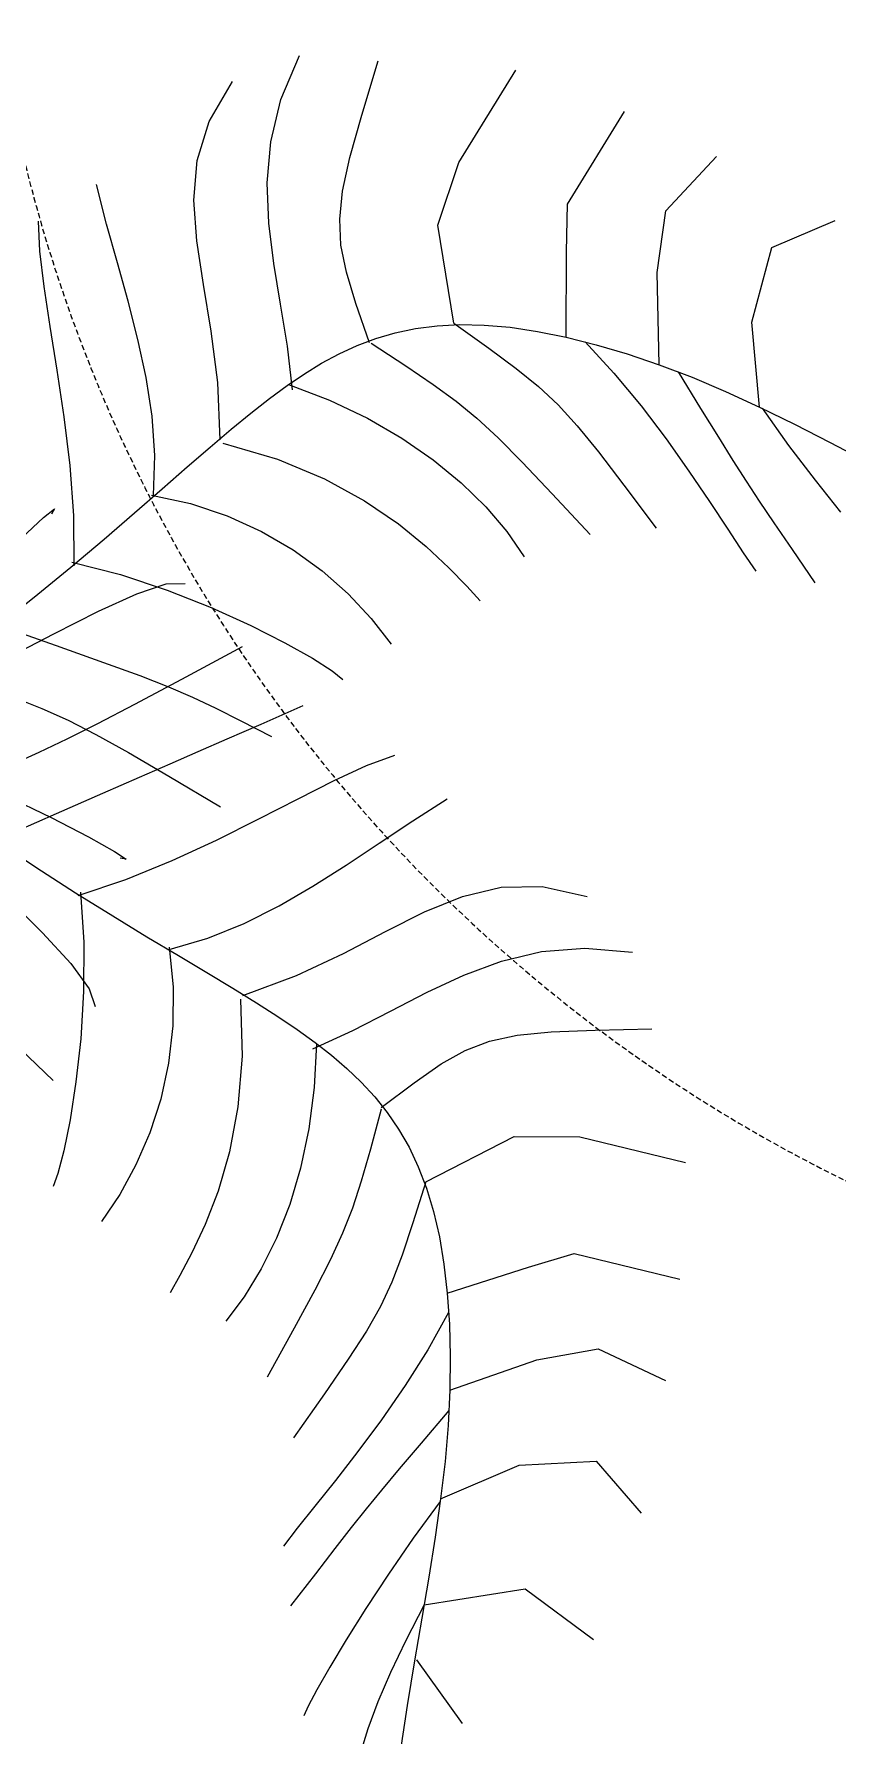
# Model space of a CAD drawing. Header units: millimetres. Extents: x -1030105 to 906887, y -616134 to 1220667.
# Drawn here: x -97559 to -97089, y 530314 to 531306 of the extents above; entities that cross this region are included whole.
import ezdxf

# ---------------------------------------------------------------- set-up
doc = ezdxf.new("R2010")
doc.units = ezdxf.units.MM
doc.header["$MEASUREMENT"] = 0
doc.linetypes.add('DASH', pattern=[0.35, 0.25, -0.1])
doc.linetypes.add('HIDDEN', pattern=[9.525, 6.35, -3.175])
for name, color, linetype in [('A-Furniture', 143, 'Continuous'), ('A-Stair', 3, 'Continuous'), ('A-Tree', 98, 'Continuous')]:
    doc.layers.add(name, color=color, linetype=linetype)

# ---------------------------------------------------------------- blocks, each defined once
blk = doc.blocks.new('FUR')
at = {"layer": 'A-Furniture', "color": 8, "linetype": 'DASH', "ltscale": 50}
blk.add_open_spline([(-56447.04, -6097.05), (-55194.81, -4879.43), (-50278.88, -2284.57), (-42421.48, -5454.8), (-32732.45, -11254.03), (-23301.95, -9202.03), (-18023.95, -504.53), (-16595.45, 8921.47), (-19600.32, 15918.28), (-21321.18, 18705.6), (-21789.72, 19344.96)], degree=3, knots=[32574.726206, 32574.726206, 32574.726206, 32574.726206, 37697.741245, 48060.131859, 55585.251958, 69452.989742, 76151.422264, 84447.837047, 94470.773244, 98031.734889, 98031.734889, 98031.734889, 98031.734889], dxfattribs=at)
blk = doc.blocks.new('CAY8')
at = {"color": 0, "linetype": 'ByBlock'}
for p, q in [((-580.17, 453.55), (-571.53, 468.72)), ((-589.43, 438.98), (-596.9, 467.08)), ((-563.36, 456.44), (-557.34, 464.08)), ((-636.57, 428.62), (-653.56, 455.29)), ((-570.42, 448.43), (-563.36, 456.44)), ((-588.61, 439.06), (-580.17, 453.55)), ((-578.67, 439.91), (-570.42, 448.43)), ((-545.65, 440.69), (-542.85, 443.44)), ((-596.79, 425.17), (-588.61, 439.06)), ((-588.27, 430.76), (-578.67, 439.91)), ((-550.89, 436.1), (-545.65, 440.69)), ((-599.34, 420.83), (-588.27, 430.76)), ((-567.65, 422.63), (-558.32, 429.97)), ((-558.32, 429.97), (-550.89, 436.1)), ((-599.34, 420.83), (-636.57, 428.62)), ((-604.64, 411.79), (-596.79, 425.17)), ((-678.07, 393.78), (-686.88, 417.78)), ((-578.61, 414.36), (-567.65, 422.63)), ((-612.09, 398.83), (-604.64, 411.79)), ((-590.94, 405.48), (-578.61, 414.36)), ((-604.35, 396.3), (-590.94, 405.48)), ((-619.08, 386.22), (-612.09, 398.83)), ((-565.66, 395.62), (-552.83, 403.51)), ((-650.77, 384.91), (-678.07, 393.78)), ((-618.58, 387.12), (-604.35, 396.3)), ((-575.82, 389.41), (-565.66, 395.62)), ((-619.08, 386.22), (-650.77, 384.91)), ((-625.54, 373.86), (-619.08, 386.22)), ((-584.25, 384.33), (-575.82, 389.41)), ((-599.72, 375.35), (-591.9, 379.82)), ((-591.9, 379.82), (-584.25, 384.33)), ((-565.38, 377.42), (-558.25, 381.82)), ((-693.68, 355.05), (-712.89, 374.89)), ((-631.4, 361.69), (-625.54, 373.86)), ((-608.65, 370.35), (-599.72, 375.35)), ((-574.42, 372.1), (-565.38, 377.42)), ((-619.64, 364.29), (-608.65, 370.35)), ((-584.97, 365.88), (-574.42, 372.1)), ((-636.65, 349.74), (-631.4, 361.69)), ((-633.64, 356.6), (-619.64, 364.29)), ((-596.63, 358.8), (-584.97, 365.88)), ((-670.95, 350.68), (-693.68, 355.05)), ((-609.01, 350.91), (-596.63, 358.8)), ((-636.65, 349.74), (-670.95, 350.68)), ((-641.28, 338.06), (-636.65, 349.74)), ((-621.72, 342.22), (-609.01, 350.91)), ((-697.95, 318.68), (-731.26, 341.59)), ((-634.35, 332.78), (-621.72, 342.22)), ((-592.64, 334.37), (-576.03, 345.52)), ((-645.27, 326.71), (-641.28, 338.06)), ((-646.51, 322.62), (-634.35, 332.78)), ((-605.48, 325.54), (-592.64, 334.37)), ((-648.61, 315.72), (-645.27, 326.71)), ((-615.5, 318.17), (-605.48, 325.54)), ((-680.23, 317.46), (-697.95, 318.68)), ((-648.61, 315.72), (-680.23, 317.46)), ((-623.62, 311.45), (-615.5, 318.17)), ((-590.78, 307.61), (-574.94, 321)), ((-651.3, 305.16), (-648.61, 315.72)), ((-630.78, 304.52), (-623.62, 311.45)), ((-653.31, 295.07), (-651.3, 305.16)), ((-637.92, 296.57), (-630.78, 304.52)), ((-603.01, 297.09), (-590.78, 307.61)), ((-715.36, 279.03), (-748.67, 301.93)), ((-654.63, 285.5), (-653.31, 295.07)), ((-645.98, 286.75), (-637.92, 296.57)), ((-612.52, 288.53), (-603.01, 297.09)), ((-577.61, 290.05), (-567.95, 296.07)), ((-655.88, 274.22), (-645.98, 286.75)), ((-655.27, 276.49), (-654.63, 285.5)), ((-620.19, 281.01), (-612.52, 288.53)), ((-587.18, 282.69), (-577.61, 290.05)), ((-692.59, 270.12), (-715.36, 279.03)), ((-626.89, 273.62), (-620.19, 281.01)), ((-596.56, 274.03), (-587.18, 282.69)), ((-558.04, 274.14), (-552.38, 278.94)), ((-655.88, 274.22), (-692.59, 270.12)), ((-655.26, 267.99), (-655.27, 276.49)), ((-633.5, 265.45), (-626.89, 273.62)), ((-605.6, 264.08), (-596.56, 274.03)), ((-565.25, 267.87), (-558.04, 274.14)), ((-654.62, 259.95), (-655.26, 267.99)), ((-573.55, 259.87), (-565.25, 267.87)), ((-653.4, 252.3), (-654.62, 259.95)), ((-640.91, 255.59), (-633.5, 265.45)), ((-614.21, 252.85), (-605.6, 264.08)), ((-582.5, 249.94), (-573.55, 259.87)), ((-649.99, 243.12), (-640.91, 255.59)), ((-734.76, 243.92), (-754.65, 251.02)), ((-651.63, 244.98), (-653.4, 252.3)), ((-622.24, 240.38), (-614.21, 252.85)), ((-591.64, 237.84), (-582.5, 249.94)), ((-719.27, 238.75), (-734.76, 243.92)), ((-650.17, 242.56), (-664.97, 238.27)), ((-649.36, 237.93), (-651.63, 244.98)), ((-629.6, 226.66), (-622.24, 240.38)), ((-547.86, 238.09), (-537.98, 245.06)), ((-706.96, 235.41), (-719.27, 238.75)), ((-696.59, 233.79), (-706.96, 235.41)), ((-676.83, 235.32), (-686.96, 233.79)), ((-664.97, 238.27), (-676.83, 235.32)), ((-646.62, 231.1), (-649.36, 237.93)), ((-600.52, 223.34), (-591.64, 237.84)), ((-557.39, 229.96), (-547.86, 238.09)), ((-686.96, 233.79), (-696.59, 233.79)), ((-643.45, 224.42), (-646.62, 231.1)), ((-566.4, 220.71), (-557.39, 229.96)), ((-742.03, 214.2), (-758.06, 221.92)), ((-639.87, 217.81), (-643.45, 224.42)), ((-636.15, 211.74), (-629.6, 226.66)), ((-608.69, 206.22), (-600.52, 223.34)), ((-534.18, 215.52), (-529.13, 222.62)), ((-529.13, 222.62), (-525.8, 226.45)), ((-635.85, 211.17), (-639.87, 217.81)), ((-574.73, 210.37), (-566.4, 220.71)), ((-540.47, 205.58), (-534.18, 215.52)), ((-726.54, 209.63), (-742.03, 214.2)), ((-711.4, 207.6), (-726.54, 209.63)), ((-666.16, 210.3), (-681.41, 208.56)), ((-650.48, 212.03), (-666.16, 210.3)), ((-634.19, 213.12), (-650.48, 212.03)), ((-631.34, 204.34), (-635.85, 211.17)), ((-582.19, 198.96), (-574.73, 210.37)), ((-696.42, 207.45), (-711.4, 207.6)), ((-681.41, 208.56), (-696.42, 207.45)), ((-626.3, 197.21), (-631.34, 204.34)), ((-615.71, 186.24), (-608.69, 206.22)), ((-547.55, 193.22), (-540.47, 205.58)), ((-735.31, 187.11), (-749.7, 196.55)), ((-620.68, 189.63), (-626.3, 197.21)), ((-588.62, 186.54), (-582.19, 198.96)), ((-554.93, 178.85), (-547.55, 193.22)), ((-528.89, 166.65), (-539.81, 189.73)), ((-720.99, 181.91), (-735.31, 187.11)), ((-657.41, 184.05), (-674.94, 182.01)), ((-638.21, 185.48), (-657.41, 184.05)), ((-616.99, 185.33), (-638.21, 185.48)), ((-614.42, 181.47), (-620.68, 189.63)), ((-593.86, 173.12), (-588.62, 186.54)), ((-706.38, 179.97), (-720.99, 181.91)), ((-691.15, 180.32), (-706.38, 179.97)), ((-674.94, 182.01), (-691.15, 180.32)), ((-607.48, 172.6), (-614.42, 181.47)), ((-562.16, 162.91), (-554.93, 178.85)), ((-599.83, 162.89), (-607.48, 172.6)), ((-597.72, 158.75), (-593.86, 173.12)), ((-564.51, 162.63), (-564.23, 169.63)), ((-641.39, 159.02), (-655.72, 156.66)), ((-626.97, 160.48), (-641.39, 159.02)), ((-612.37, 160.76), (-626.97, 160.48)), ((-597.5, 159.58), (-612.37, 160.76)), ((-591.41, 152.2), (-599.83, 162.89)), ((-568.77, 145.81), (-562.16, 162.91)), ((-561.39, 151.48), (-564.51, 162.63)), ((-670.05, 153.71), (-684.47, 150.44)), ((-655.72, 156.66), (-670.05, 153.71)), ((-582.27, 140.45), (-591.41, 152.2)), ((-699.05, 147.16), (-713.91, 144.14)), ((-684.47, 150.44), (-699.05, 147.16)), ((-574.28, 127.96), (-568.77, 145.81)), ((-555.64, 136.98), (-561.39, 151.48)), ((-572.45, 127.52), (-582.27, 140.45)), ((-548.05, 119.93), (-555.64, 136.98)), ((-628.39, 127.87), (-645.81, 126.14)), ((-610.22, 129.13), (-628.39, 127.87)), ((-591.63, 129.56), (-610.22, 129.13)), ((-572.93, 128.77), (-591.63, 129.56)), ((-562.01, 113.35), (-572.45, 127.52)), ((-690.31, 121.87), (-701.49, 121.98)), ((-677.09, 122.77), (-690.31, 121.87)), ((-662.15, 124.32), (-677.09, 122.77)), ((-645.81, 126.14), (-662.15, 124.32)), ((-591.41, 118.34), (-594.41, 122.55)), ((-594.41, 122.55), (-592.51, 121.36)), ((-866.73, 103.18), (-870.26, 117.82)), ((-620.25, 99.32), (-634.17, 116.82)), ((-584.29, 109.84), (-591.41, 118.34)), ((-573.87, 98.17), (-584.29, 109.84)), ((-550.99, 97.82), (-562.01, 113.35)), ((-863.96, 91.6), (-866.73, 103.18)), ((-849.34, 97.83), (-851.31, 105.97)), ((-883.92, 82.19), (-888.55, 96.66)), ((-847.07, 87.58), (-849.34, 97.83)), ((-652.65, 89.67), (-661.18, 99.19)), ((-622.3, 95.3), (-633.68, 94.75)), ((-609.92, 95.89), (-622.3, 95.3)), ((-609.32, 85.79), (-620.25, 99.32)), ((-595.08, 96.6), (-609.92, 95.89)), ((-576.33, 97.48), (-595.08, 96.6)), ((-552.2, 98.62), (-576.33, 97.48)), ((-560.92, 84.44), (-573.87, 98.17)), ((-861.73, 82.01), (-863.96, 91.6)), ((-690.9, 84.46), (-693.52, 88.82)), ((-659.22, 93.5), (-676.3, 92.65)), ((-645.5, 94.17), (-659.22, 93.5)), ((-645.56, 81.94), (-652.65, 89.67)), ((-633.68, 94.75), (-645.5, 94.17)), ((-894.15, 71.11), (-904.45, 82.71)), ((-879.33, 66.59), (-883.92, 82.19)), ((-844.41, 75.63), (-847.07, 87.58)), ((-711.41, 71.43), (-714.98, 82.98)), ((-685.71, 77.47), (-690.9, 84.46)), ((-600.45, 75.22), (-609.32, 85.79)), ((-859.81, 73.35), (-861.73, 82.01)), ((-816.81, 58.6), (-822.28, 77.84)), ((-748.84, 72.89), (-751.65, 79.75)), ((-678.2, 68.41), (-685.71, 77.47)), ((-638.95, 75.11), (-645.56, 81.94)), ((-884.13, 60.01), (-894.15, 71.11)), ((-857.97, 64.53), (-859.81, 73.35)), ((-841.29, 62.35), (-844.41, 75.63)), ((-790.79, 52.1), (-798.63, 71.3)), ((-770.01, 59.2), (-772.76, 70.25)), ((-745.1, 64.09), (-748.84, 72.89)), ((-706.62, 59.85), (-711.41, 71.43)), ((-631.89, 68.31), (-638.95, 75.11)), ((-617.97, 69.86), (-637.61, 67.39)), ((-602.55, 71.68), (-617.97, 69.86)), ((-589.86, 72.98), (-602.55, 71.68)), ((-592.68, 66.64), (-600.45, 75.22)), ((-578.42, 73.91), (-589.86, 72.98)), ((-566.75, 74.6), (-578.42, 73.91)), ((-874.99, 50.22), (-879.33, 66.59)), ((-855.98, 54.49), (-857.97, 64.53)), ((-740.07, 53.73), (-745.1, 64.09)), ((-668.63, 57.86), (-678.2, 68.41)), ((-637.61, 67.39), (-662.93, 64.14)), ((-623.42, 60.63), (-631.89, 68.31)), ((-585.09, 59.04), (-592.68, 66.64)), ((-874.29, 49.47), (-884.13, 60.01)), ((-837.6, 48.13), (-841.29, 62.35)), ((-812.38, 43.65), (-816.81, 58.6)), ((-765.98, 47.82), (-770.01, 59.2)), ((-700.61, 48.42), (-706.62, 59.85)), ((-657.25, 46.4), (-668.63, 57.86)), ((-612.59, 51.21), (-623.42, 60.63)), ((-576.74, 51.44), (-585.09, 59.04)), ((-853.61, 42.16), (-855.98, 54.49)), ((-784.56, 37.21), (-790.79, 52.1)), ((-733.38, 42.15), (-740.07, 53.73)), ((-598.44, 39.14), (-612.59, 51.21)), ((-874.29, 49.47), (-882.84, 18.93)), ((-864.53, 39.51), (-874.29, 49.47)), ((-833.26, 33.37), (-837.6, 48.13)), ((-760.64, 36.22), (-765.98, 47.82)), ((-693.34, 37.31), (-700.61, 48.42)), ((-644.32, 34.6), (-657.25, 46.4)), ((-854.77, 30.18), (-864.53, 39.51)), ((-850.62, 26.47), (-853.61, 42.16)), ((-808.47, 31.85), (-812.38, 43.65)), ((-724.7, 29.72), (-733.38, 42.15)), ((-580.03, 23.55), (-598.44, 39.14)), ((-828.19, 18.44), (-833.26, 33.37)), ((-804.58, 22.05), (-808.47, 31.85)), ((-779.36, 25.52), (-784.56, 37.21)), ((-753.97, 24.54), (-760.64, 36.22)), ((-684.81, 26.69), (-693.34, 37.31)), ((-644.79, 32.27), (-651.36, 34.71)), ((-633.22, 31.8), (-644.79, 32.27)), ((-630.1, 23.03), (-644.32, 34.6)), ((-617.65, 32.79), (-633.22, 31.8)), ((-599.09, 34.74), (-617.65, 32.79)), ((-578.54, 37.15), (-599.09, 34.74)), ((-845.03, 21.49), (-854.77, 30.18)), ((-774.58, 15.91), (-779.36, 25.52)), ((-713.65, 16.79), (-724.7, 29.72)), ((-674.98, 16.73), (-684.81, 26.69)), ((-845.03, 21.49), (-856.53, -10.84)), ((-835.35, 13.48), (-845.03, 21.49)), ((-800.21, 13.1), (-804.58, 22.05)), ((-745.95, 12.89), (-753.97, 24.54)), ((-614.84, 12.27), (-630.1, 23.03)), ((-597.14, 19.43), (-613.85, 13.88)), ((-578.97, 25.11), (-597.14, 19.43)), ((-882.84, 18.93), (-899.71, -4.3)), ((-825.79, 6.17), (-835.35, 13.48)), ((-822.29, 3.73), (-828.19, 18.44)), ((-794.86, 3.85), (-800.21, 13.1)), ((-769.62, 7.25), (-774.58, 15.91)), ((-736.57, 1.39), (-745.95, 12.89)), ((-699.89, 3.72), (-713.65, 16.79)), ((-663.83, 7.61), (-674.98, 16.73)), ((-613.85, 13.88), (-629.18, 8.53)), ((-615.19, 13.81), (-621.71, -3.73)), ((-763.89, -1.56), (-769.62, 7.25)), ((-651.36, -0.51), (-663.83, 7.61)), ((-629.18, 8.53), (-643.18, 3.47)), ((-816.37, -0.4), (-825.79, 6.17)), ((-788, -6.85), (-794.86, 3.85)), ((-725.8, -9.84), (-736.57, 1.39)), ((-683.06, -9.12), (-699.89, 3.72)), ((-643.18, 3.47), (-655.94, -1.23)), ((-899.71, -4.3), (-925.26, -5.25)), ((-816.37, -0.4), (-827.79, -29.94)), ((-807.15, -6.22), (-816.37, -0.4)), ((-798.18, -11.25), (-807.15, -6.22)), ((-756.8, -11.65), (-763.89, -1.56)), ((-667.55, -5.51), (-678.13, -9.37)), ((-655.94, -1.23), (-667.55, -5.51)), ((-652.08, -0.04), (-657.8, -13.82)), ((-621.71, -3.73), (-627.05, -21.55)), ((-600.69, -2.85), (-610.98, -6.99)), ((-856.53, -10.84), (-867.7, -31.11)), ((-789.49, -15.47), (-798.18, -11.25)), ((-779.15, -20.14), (-788, -6.85)), ((-747.75, -24.14), (-756.8, -11.65)), ((-713.63, -20.68), (-725.8, -9.84)), ((-682.6, -10.61), (-689.29, -30.75)), ((-678.13, -9.37), (-687.82, -12.8)), ((-610.98, -6.99), (-615.91, -8.54)), ((-615.91, -8.54), (-614.18, -7.1)), ((-781.12, -18.86), (-789.49, -15.47)), ((-773.03, -21.47), (-781.12, -18.86)), ((-714.34, -18.39), (-718.33, -34.22)), ((-705.11, -18.39), (-712.99, -20.57)), ((-696.76, -15.8), (-705.11, -18.39)), ((-687.82, -12.8), (-696.76, -15.8)), ((-657.8, -13.82), (-662.04, -27.79)), ((-779.15, -20.14), (-786.6, -56.32)), ((-765.19, -23.35), (-773.03, -21.47)), ((-757.53, -24.55), (-765.19, -23.35)), ((-750.03, -25.13), (-757.53, -24.55)), ((-742.62, -25.15), (-750.03, -25.13)), ((-747.27, -24.49), (-747.77, -39.89)), ((-735.28, -24.65), (-742.62, -25.15)), ((-727.94, -23.7), (-735.28, -24.65)), ((-720.56, -22.34), (-727.94, -23.7)), ((-712.99, -20.57), (-720.56, -22.34)), ((-627.05, -21.55), (-631.47, -39.22)), ((-867.7, -31.11), (-892.5, -43.25)), ((-827.79, -29.94), (-834.43, -46.41)), ((-689.29, -30.75), (-693.87, -49.46)), ((-662.04, -27.79), (-665.11, -41.96)), ((-718.33, -34.22), (-721.53, -49.67)), ((-747.77, -39.89), (-748.62, -52.08)), ((-665.11, -41.96), (-667.3, -56.32)), ((-631.47, -39.22), (-635.21, -56.32)), ((-834.43, -46.41), (-866.51, -71.01)), ((-721.53, -49.67), (-724.59, -64.71)), ((-693.87, -49.46), (-697.34, -66.76)), ((-786.6, -56.32), (-802.1, -75.22)), ((-748.62, -52.08), (-750.3, -62.19)), ((-667.3, -56.32), (-668.91, -70.85)), ((-635.21, -56.32), (-638.52, -72.42)), ((-750.3, -62.19), (-753.27, -71.35)), ((-724.59, -64.71), (-728.17, -79.33)), ((-697.34, -66.76), (-700.75, -82.7)), ((-802.1, -75.22), (-834.18, -99.82)), ((-753.27, -71.35), (-758.02, -80.71)), ((-668.91, -70.85), (-670.26, -85.57)), ((-638.52, -72.42), (-641.67, -87.11)), ((-758.02, -80.71), (-765.01, -91.38)), ((-728.17, -79.33), (-732.94, -93.53)), ((-700.75, -82.7), (-705.12, -97.3)), ((-670.26, -85.57), (-671.65, -100.46)), ((-641.67, -87.11), (-644.9, -99.97)), ((-765.01, -91.38), (-774.71, -104.52)), ((-732.94, -93.53), (-739.56, -107.29)), ((-705.12, -97.3), (-711.47, -110.59)), ((-671.65, -100.46), (-673.37, -115.52)), ((-644.9, -99.97), (-648.45, -110.56)), ((-774.71, -104.52), (-787.6, -121.24)), ((-739.56, -107.29), (-748.69, -120.61)), ((-711.47, -110.59), (-720.85, -122.6)), ((-748.69, -120.61), (-760.98, -133.48)), ((-720.85, -122.6), (-734.27, -133.37))]:
    blk.add_line(p, q, dxfattribs=at)
blk = doc.blocks.new('CÂY')
at = {"layer": 'A-Tree', "color": 8, "ltscale": 10, "xscale": 1.569782766103744, "yscale": 1.569782766103744, "zscale": 1.569782766103744, "rotation": 200.858703561391}
blk.add_blockref('CAY8', (-9251.69, 21561.01), dxfattribs=at)
blk = doc.blocks.new('BỐ TRÍ LAY OUT')
at = {"layer": 'A-Furniture', "color": 3}
for name, p in [('CÂY', (4286.75, 4469.29)), ('FUR', (48783.74, 18654.71))]:
    blk.add_blockref(name, p, dxfattribs=at)
blk = doc.blocks.new('thang TH rong vế 1m4')
at = {"color": 0, "linetype": 'HIDDEN', "ltscale": 0.5}
for radius in [1500, 900]:
    blk.add_arc((-1505.84, -1300), radius, 0, 90, dxfattribs=at)
blk = doc.blocks.new('KIẾN TRÚC')
h = blk.add_hatch(color=9)
h.dxf.hatch_style = 1
edge = h.paths.add_edge_path(flags=16)
edge.add_line((62281.95, 27412.03), (55232.82, 27412.03))
edge.add_arc((32545.51, 30716.66), 22926.73, 284.536952, 351.712581, ccw=False)
edge.add_line((38300.22, 8523.91), (13217.52, 8523.91))
edge.add_arc((23753.1, 24110.85), 18813.59, 227.767718, 235.944299, ccw=False)
edge.add_arc((7788.82, 12733.39), 4187.04, 236.05901, 322.43607, ccw=False)
edge.add_arc((13873.6, 18503.26), 12505.27, 190.832736, 227.660569, ccw=False)
edge.add_arc((25477.52, 20792.18), 24332.69, 180.683215, 190.991127, ccw=False)
edge.add_arc((3282.94, 20557.21), 2137.08, 101.08076, 181.4794, ccw=False)
edge.add_line((2872.2, 22654.46), (4986.07, 23013.11))
edge.add_arc((28039.69, 24288.41), 23088.87, 153.201432, 183.166303, ccw=False)
edge.add_arc((10232.27, 40544.64), 6483.11, 182.840109, 244.396274, ccw=False)
edge.add_arc((-6425, 39970.87), 10185.26, 1.420813, 26.706956)
edge.add_arc((10590.58, 49414.26), 9292.69, 144.713317, 211.575489, ccw=False)
edge.add_arc((-12326.15, 64090.21), 17935.64, 328.737536, 356.189953)
edge.add_arc((16735.33, 62308.6), 11181.04, 84.124387, 176.976186, ccw=False)
edge.add_arc((20708.98, 99752.52), 26473.22, 263.865372, 288.486956)
edge.add_arc((35667.35, 54479.71), 21207.14, 73.351069, 108.03024, ccw=False)
edge.add_arc((44765.46, 84516.17), 10177.42, 252.725871, 285.713013)
edge.add_arc((49659, 68415.99), 6655.6, 49.499538, 108.731115, ccw=False)
edge.add_arc((48035.05, 66009.85), 9545.54, -2.32883, 51.467644, ccw=False)
edge.add_line((57572.71, 65621.97), (49483.5, 65623.91))
edge.add_line((49483.5, 65623.91), (62281.95, 65623.91))
edge.add_line((62281.95, 65623.91), (62281.95, 27412.03))
h.paths.add_polyline_path([(0, 77895.5), (64428.5, 77895.5), (64428.5, -0.58), (-1.79, 0.58)])
at = {"layer": 'A-Stair', "rotation": 180}
blk.add_blockref('thang TH rong vế 1m4', (8582.92, 34269.8), dxfattribs=at)

msp = doc.modelspace()

# ---------------------------------------------------------------- linework, layer by layer
at = {"color": 3}
msp.add_circle((-94489.742, 531446.302), 5942.613, dxfattribs=at)

# ---------------------------------------------------------------- block references
for name, p in [('KIẾN TRÚC', (-106778.5, 495876.5)), ('BỐ TRÍ LAY OUT', (-93480.293, 504642.113))]:
    msp.add_blockref(name, p, dxfattribs=at)

doc.saveas('drawing.dxf')
